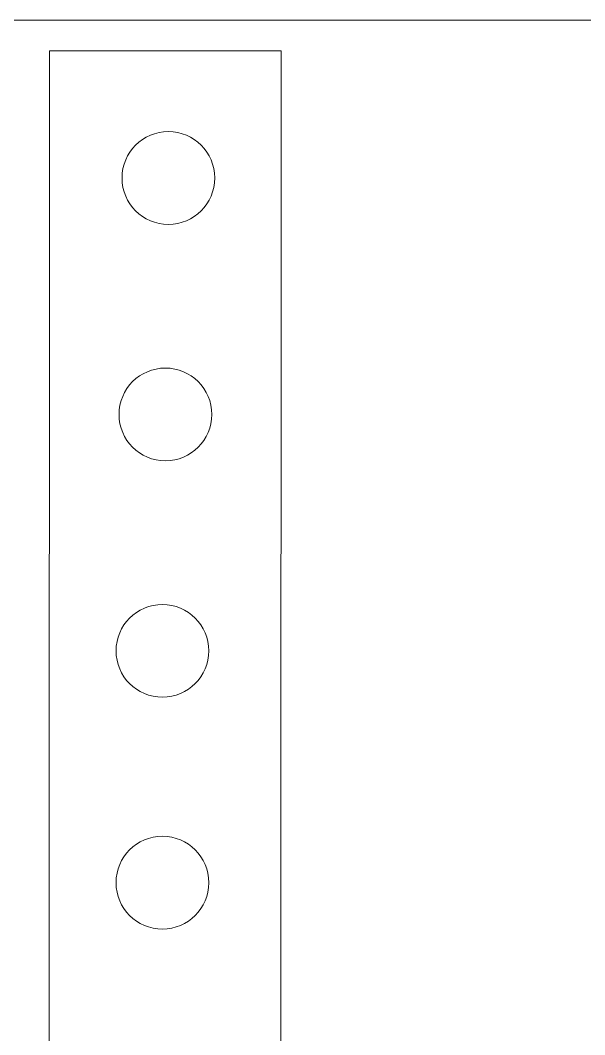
# Model space of a CAD drawing. Header units: millimetres. Extents: x 4962 to 7449, y 754 to 2938.
# Drawn here: x 6746.8 to 6795.5, y 2520.1 to 2607.6 of the extents above; entities that cross this region are included whole.
import ezdxf

# ---------------------------------------------------------------- set-up
doc = ezdxf.new("R2010")
doc.units = ezdxf.units.MM
doc.layers.add('002-PI-Kabelska kanalica', color=150, linetype='Continuous')
doc.layers.add('004-PI-DIN Šina', color=3, linetype='Continuous')

msp = doc.modelspace()

# ---------------------------------------------------------------- linework, layer by layer
at = {"layer": '002-PI-Kabelska kanalica', "color": 0, "linetype": 'ByBlock', "lineweight": 0}
msp.add_line((5236.271, 2607.585), (7279.271, 2607.585), dxfattribs=at)
at = {"layer": '004-PI-DIN Šina', "color": 0, "linetype": 'ByBlock', "lineweight": 0}
for p, q in [((6749.285, 2604.95), (6748.771, 1177.535)), ((6749.285, 2604.95), (6769.285, 2604.95)), ((6768.771, 1177.535), (6769.285, 2604.95))]:
    msp.add_line(p, q, dxfattribs=at)
at = {"layer": '004-PI-DIN Šina', "color": 0, "linetype": 'ByBlock', "lineweight": 0, "ltscale": 0.01}
for centre in [(6759.542, 2593.978), (6759.542, 2593.978), (6759.285, 2573.578), (6759.285, 2573.578), (6759.285, 2573.578), (6759.028, 2553.178), (6759.028, 2533.178)]:
    msp.add_circle(centre, 4, dxfattribs=at)

doc.saveas('drawing.dxf')
